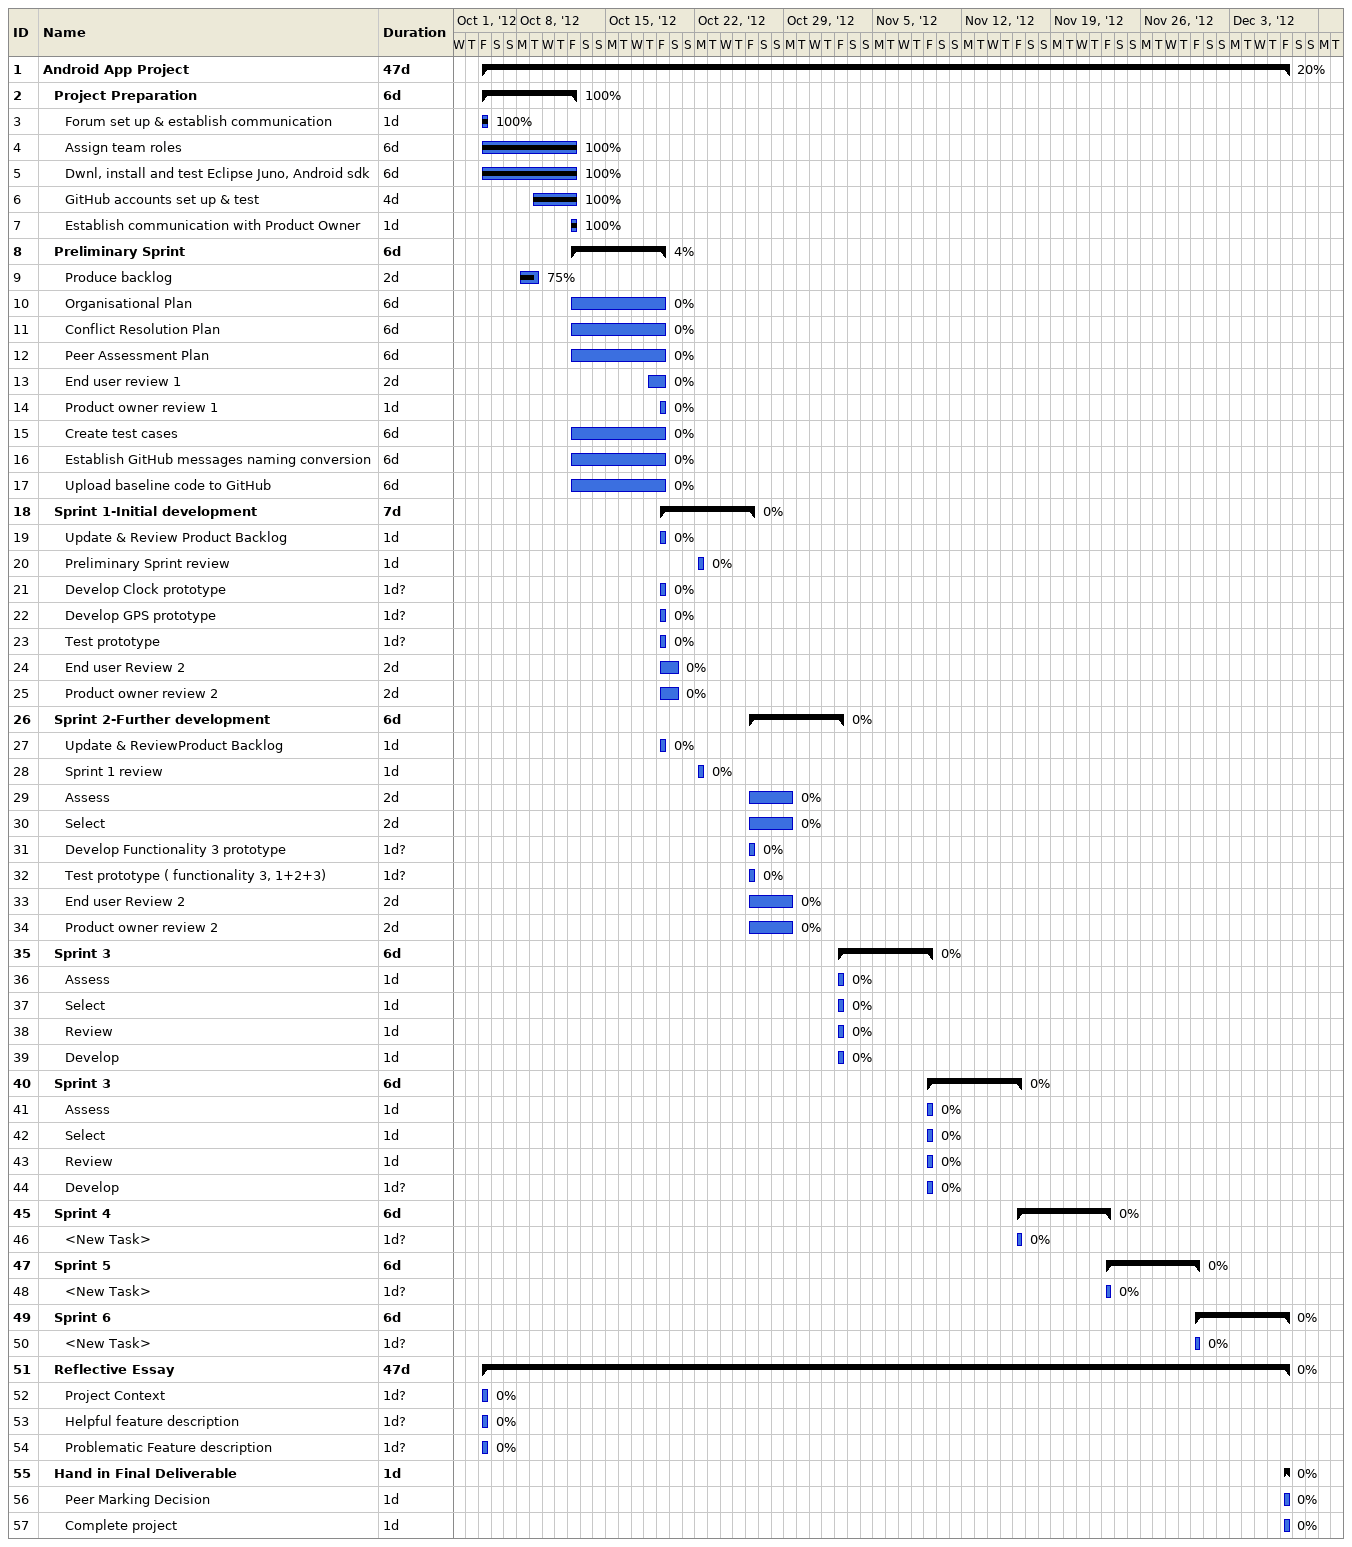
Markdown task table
| ID | Level | Task | Duration | Start | Finish | % complete |
|---|---|---|---|---|---|---|
| 1 | 1 | **Android App Project** | 47d | 2012-10-05 | 2012-12-07 | 20 |
| 2 | 2 | **Project Preparation** | 6d | 2012-10-05 | 2012-10-12 | 100 |
| 3 | 3 | Forum set up & establish communication | 1d | 2012-10-05 | 2012-10-05 | 100 |
| 4 | 3 | Assign team roles | 6d | 2012-10-05 | 2012-10-12 | 100 |
| 5 | 3 | Dwnl, install and test Eclipse Juno, Android sdk | 6d | 2012-10-05 | 2012-10-12 | 100 |
| 6 | 3 | GitHub accounts set up & test | 4d | 2012-10-09 | 2012-10-12 | 100 |
| 7 | 3 | Establish communication with Product Owner | 1d | 2012-10-12 | 2012-10-12 | 100 |
| 8 | 2 | **Preliminary Sprint** | 6d | 2012-10-12 | 2012-10-19 | 4 |
| 9 | 3 | Produce backlog | 2d | 2012-10-08 | 2012-10-09 | 75 |
| 10 | 3 | Organisational Plan | 6d | 2012-10-12 | 2012-10-19 | 0 |
| 11 | 3 | Conflict Resolution Plan | 6d | 2012-10-12 | 2012-10-19 | 0 |
| 12 | 3 | Peer Assessment Plan | 6d | 2012-10-12 | 2012-10-19 | 0 |
| 13 | 3 | End user review 1 | 2d | 2012-10-18 | 2012-10-19 | 0 |
| 14 | 3 | Product owner review 1 | 1d | 2012-10-19 | 2012-10-19 | 0 |
| 15 | 3 | Create test cases | 6d | 2012-10-12 | 2012-10-19 | 0 |
| 16 | 3 | Establish GitHub messages naming conversion | 6d | 2012-10-12 | 2012-10-19 | 0 |
| 17 | 3 | Upload baseline code to GitHub | 6d | 2012-10-12 | 2012-10-19 | 0 |
| 18 | 2 | **Sprint 1-Initial development** | 7d | 2012-10-19 | 2012-10-26 | 0 |
| 19 | 3 | Update & Review Product Backlog | 1d | 2012-10-19 | 2012-10-19 | 0 |
| 20 | 3 | Preliminary Sprint review | 1d | 2012-10-22 | 2012-10-22 | 0 |
| 21 | 3 | Develop Clock prototype | 1d? | 2012-10-19 | 2012-10-19 | 0 |
| 22 | 3 | Develop GPS prototype | 1d? | 2012-10-19 | 2012-10-19 | 0 |
| 23 | 3 | Test prototype | 1d? | 2012-10-19 | 2012-10-19 | 0 |
| 24 | 3 | End user Review 2 | 2d | 2012-10-19 | 2012-10-20 | 0 |
| 25 | 3 | Product owner review 2 | 2d | 2012-10-19 | 2012-10-20 | 0 |
| 26 | 2 | **Sprint 2-Further development** | 6d | 2012-10-26 | 2012-11-02 | 0 |
| 27 | 3 | Update & ReviewProduct Backlog | 1d | 2012-10-19 | 2012-10-19 | 0 |
| 28 | 3 | Sprint 1 review | 1d | 2012-10-22 | 2012-10-22 | 0 |
| 29 | 3 | Assess | 2d | 2012-10-26 | 2012-10-29 | 0 |
| 30 | 3 | Select | 2d | 2012-10-26 | 2012-10-29 | 0 |
| 31 | 3 | Develop Functionality 3 prototype | 1d? | 2012-10-26 | 2012-10-26 | 0 |
| 32 | 3 | Test prototype ( functionality 3, 1+2+3) | 1d? | 2012-10-26 | 2012-10-26 | 0 |
| 33 | 3 | End user Review 2 | 2d | 2012-10-26 | 2012-10-29 | 0 |
| 34 | 3 | Product owner review 2 | 2d | 2012-10-26 | 2012-10-29 | 0 |
| 35 | 2 | **Sprint 3** | 6d | 2012-11-02 | 2012-11-09 | 0 |
| 36 | 3 | Assess | 1d | 2012-11-02 | 2012-11-02 | 0 |
| 37 | 3 | Select | 1d | 2012-11-02 | 2012-11-02 | 0 |
| 38 | 3 | Review | 1d | 2012-11-02 | 2012-11-02 | 0 |
| 39 | 3 | Develop | 1d | 2012-11-02 | 2012-11-02 | 0 |
| 40 | 2 | **Sprint 3** | 6d | 2012-11-09 | 2012-11-16 | 0 |
| 41 | 3 | Assess | 1d | 2012-11-09 | 2012-11-09 | 0 |
| 42 | 3 | Select | 1d | 2012-11-09 | 2012-11-09 | 0 |
| 43 | 3 | Review | 1d | 2012-11-09 | 2012-11-09 | 0 |
| 44 | 3 | Develop | 1d? | 2012-11-09 | 2012-11-09 | 0 |
| 45 | 2 | **Sprint 4** | 6d | 2012-11-16 | 2012-11-23 | 0 |
| 46 | 3 | <New Task> | 1d? | 2012-11-16 | 2012-11-16 | 0 |
| 47 | 2 | **Sprint 5** | 6d | 2012-11-23 | 2012-11-30 | 0 |
| 48 | 3 | <New Task> | 1d? | 2012-11-23 | 2012-11-23 | 0 |
| 49 | 2 | **Sprint 6** | 6d | 2012-11-30 | 2012-12-07 | 0 |
| 50 | 3 | <New Task> | 1d? | 2012-11-30 | 2012-11-30 | 0 |
| 51 | 2 | **Reflective Essay** | 47d | 2012-10-05 | 2012-12-07 | 0 |
| 52 | 3 | Project Context | 1d? | 2012-10-05 | 2012-10-05 | 0 |
| 53 | 3 | Helpful feature description | 1d? | 2012-10-05 | 2012-10-05 | 0 |
| 54 | 3 | Problematic Feature description | 1d? | 2012-10-05 | 2012-10-05 | 0 |
| 55 | 2 | **Hand in Final Deliverable** | 1d | 2012-12-07 | 2012-12-07 | 0 |
| 56 | 3 | Peer Marking Decision | 1d | 2012-12-07 | 2012-12-07 | 0 |
| 57 | 3 | Complete project | 1d | 2012-12-07 | 2012-12-07 | 0 |
